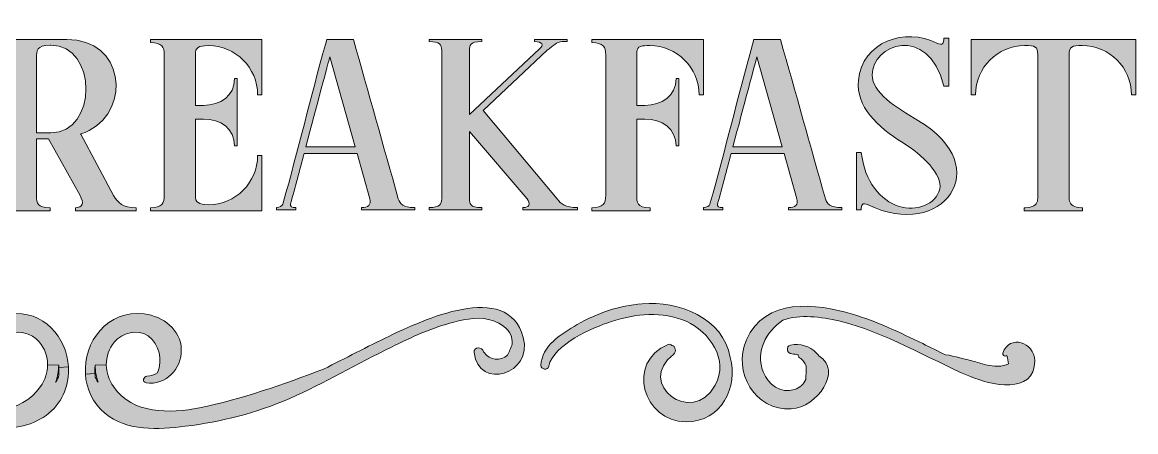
# Model space of a CAD drawing. Header units: inches. Extents: x 64 to 1016, y -813 to -268.
# Drawn here: x 518.8 to 1015.6, y -813.2 to -630.6 of the extents above; entities that cross this region are included whole.
import ezdxf

# ---------------------------------------------------------------- set-up
doc = ezdxf.new("R2010")
doc.units = ezdxf.units.IN
doc.header["$MEASUREMENT"] = 0
doc.layers.add('Layer 1', color=7, linetype='Continuous')

# ---------------------------------------------------------------- blocks, each defined once
blk = doc.blocks.new('block 4')
at = {"layer": 'Layer 1', "true_color": 0x0c283d}
h = blk.add_hatch(color=158, dxfattribs=at)
h.dxf.hatch_style = 2
edge = h.paths.add_edge_path()
edge.add_spline(control_points=[(897.98, -654.1), (898.1, -661.99), (908.11, -668.29), (918.67, -674.56), (953.6, -695.3), (929.14, -728.15), (896.21, -712.06), (893.42, -710.7), (893.12, -712.06), (893.12, -714.3), (893.12, -714.3), (890.95, -714.3), (890.95, -714.3), (890.95, -714.3), (890.95, -688.72), (890.95, -688.72), (890.95, -688.72), (893.12, -688.72), (893.12, -688.72), (894.55, -701.65), (901.73, -710.18), (909.96, -712.69), (917.65, -715.04), (926.39, -712.03), (928.16, -704.9), (929.68, -698.77), (920.08, -689.46), (911.77, -684.34), (900.28, -677.25), (890.72, -668.32), (891.83, -656.57), (893.46, -639.25), (912.8, -632.82), (926.86, -639.88), (929.64, -641.28), (929.94, -639.89), (929.94, -637.65), (929.94, -637.65), (932.12, -637.65), (932.12, -637.65), (932.12, -637.65), (932.12, -659.17), (932.12, -659.17), (932.12, -659.17), (929.94, -659.17), (929.94, -659.17), (922.79, -630.64), (897.76, -640.92), (897.98, -654.1)], knot_values=[0, 0, 0, 0, 1, 1, 1, 2, 2, 2, 3, 3, 3, 4, 4, 4, 5, 5, 5, 6, 6, 6, 7, 7, 7, 8, 8, 8, 9, 9, 9, 10, 10, 10, 11, 11, 11, 12, 12, 12, 13, 13, 13, 14, 14, 14, 15, 15, 15, 16, 16, 16, 16], degree=3, periodic=1)
h = blk.add_hatch(color=158, dxfattribs=at)
h.dxf.hatch_style = 2
edge = h.paths.add_edge_path()
edge.add_spline(control_points=[(511.35, -707.9), (511.35, -707.9), (511.35, -645.08), (511.35, -645.08), (511.35, -641.73), (510.32, -639.65), (505.22, -639.65), (505.22, -639.65), (505.22, -638.27), (505.22, -638.27), (505.22, -638.27), (538.62, -638.27), (538.62, -638.27), (564.2, -638.27), (567.54, -668.8), (548.64, -678.89), (547.55, -679.47), (546.17, -680.02), (544.66, -680.5), (544.66, -680.5), (544.87, -680.5), (544.87, -680.5), (544.87, -680.5), (559.49, -707.9), (559.49, -707.9), (561.58, -711.14), (563.47, -713.33), (569.55, -713.33), (569.55, -713.33), (569.55, -714.71), (569.55, -714.71), (569.55, -714.71), (542.51, -714.71), (542.51, -714.71), (542.51, -714.71), (542.51, -713.33), (542.51, -713.33), (545.94, -713.33), (546.36, -710.98), (544.59, -707.9), (544.59, -707.9), (530.58, -682.56), (530.58, -682.56), (530.58, -682.56), (525.2, -682.56), (525.2, -682.56), (525.2, -682.56), (525.2, -702.62), (525.2, -702.62), (525.2, -702.62), (525.2, -708.31), (525.2, -708.31), (525.21, -711.03), (525.4, -713.34), (531.2, -713.34), (531.2, -713.34), (531.2, -714.71), (531.2, -714.71), (531.2, -714.71), (505.22, -714.71), (505.22, -714.71), (505.22, -714.71), (505.22, -713.34), (505.22, -713.34), (510.32, -713.34), (511.35, -711.25), (511.35, -707.9)], knot_values=[0, 0, 0, 0, 1, 1, 1, 2, 2, 2, 3, 3, 3, 4, 4, 4, 5, 5, 5, 6, 6, 6, 7, 7, 7, 8, 8, 8, 9, 9, 9, 10, 10, 10, 11, 11, 11, 12, 12, 12, 13, 13, 13, 14, 14, 14, 15, 15, 15, 16, 16, 16, 17, 17, 17, 18, 18, 18, 19, 19, 19, 20, 20, 20, 21, 21, 21, 22, 22, 22, 22], degree=3, periodic=1)
edge = h.paths.add_edge_path()
edge.add_spline(control_points=[(531.54, -679.92), (552.42, -679.92), (552.43, -640.86), (531.54, -640.86), (531.54, -640.86), (531.2, -640.86), (531.2, -640.86), (525.12, -640.86), (525.2, -643.4), (525.2, -646.29), (525.2, -646.29), (525.2, -679.92), (525.2, -679.92), (525.2, -679.92), (531.54, -679.92), (531.54, -679.92)], knot_values=[0, 0, 0, 0, 1, 1, 1, 2, 2, 2, 3, 3, 3, 4, 4, 4, 5, 5, 5, 5], degree=3, periodic=1)
h = blk.add_hatch(color=158, dxfattribs=at)
h.dxf.hatch_style = 2
edge = h.paths.add_edge_path()
edge.add_spline(control_points=[(625.7, -638.28), (625.7, -638.28), (625.7, -663.01), (625.7, -663.01), (625.7, -663.01), (623.8, -663.01), (623.8, -663.01), (623.8, -663.01), (623.8, -662.95), (623.8, -662.95), (623.8, -650.89), (613.93, -641.02), (601.87, -641.02), (597.27, -641.02), (596.02, -641.97), (596.02, -645.08), (596.02, -645.08), (596.02, -667.67), (596.02, -667.67), (596.02, -667.67), (599.59, -667.67), (599.59, -667.67), (607.26, -667.67), (613.54, -663.42), (613.54, -655.74), (613.54, -655.74), (613.54, -655.71), (613.54, -655.71), (613.54, -655.71), (614.75, -655.71), (614.75, -655.71), (614.75, -655.71), (614.75, -685.73), (614.75, -685.73), (614.75, -685.73), (613.54, -685.73), (613.54, -685.73), (613.54, -685.73), (613.54, -685.7), (613.54, -685.7), (613.54, -678.02), (607.26, -673.77), (599.59, -673.77), (599.59, -673.77), (596.02, -673.77), (596.02, -673.77), (596.02, -673.77), (596.02, -707.9), (596.02, -707.9), (596.02, -710.84), (597.27, -711.96), (601.87, -711.96), (613.93, -711.96), (623.8, -702.09), (623.8, -690.03), (623.8, -690.03), (623.8, -689.98), (623.8, -689.98), (623.8, -689.98), (625.7, -689.98), (625.7, -689.98), (625.7, -689.98), (625.7, -714.71), (625.7, -714.71), (625.7, -714.71), (576.04, -714.71), (576.04, -714.71), (576.04, -714.71), (576.04, -713.33), (576.04, -713.33), (581.14, -713.33), (582.17, -711.25), (582.17, -707.9), (582.17, -707.9), (582.17, -645.08), (582.17, -645.08), (582.17, -641.73), (581.14, -639.65), (576.04, -639.65), (576.04, -639.65), (576.04, -638.27), (576.04, -638.27), (576.04, -638.27), (625.7, -638.28), (625.7, -638.28)], knot_values=[0, 0, 0, 0, 1, 1, 1, 2, 2, 2, 3, 3, 3, 4, 4, 4, 5, 5, 5, 6, 6, 6, 7, 7, 7, 8, 8, 8, 9, 9, 9, 10, 10, 10, 11, 11, 11, 12, 12, 12, 13, 13, 13, 14, 14, 14, 15, 15, 15, 16, 16, 16, 17, 17, 17, 18, 18, 18, 19, 19, 19, 20, 20, 20, 21, 21, 21, 22, 22, 22, 23, 23, 23, 24, 24, 24, 25, 25, 25, 26, 26, 26, 27, 27, 27, 28, 28, 28, 28], degree=3, periodic=1)
h = blk.add_hatch(color=158, dxfattribs=at)
h.dxf.hatch_style = 2
edge = h.paths.add_edge_path()
edge.add_spline(control_points=[(673.87, -709.37), (673.87, -709.37), (668.19, -689.19), (668.19, -689.19), (668.19, -689.19), (644.52, -689.19), (644.52, -689.19), (642.54, -696.65), (640.58, -704.09), (638.5, -711.53), (638.06, -712.83), (639.14, -713.23), (640.83, -713.23), (640.83, -713.23), (640.83, -714.2), (640.83, -714.2), (640.83, -714.2), (632.2, -714.2), (632.2, -714.2), (632.2, -714.2), (632.2, -713.23), (632.2, -713.23), (632.2, -713.23), (632.32, -713.23), (632.32, -713.23), (632.32, -713.23), (632.41, -713.22), (632.41, -713.22), (632.41, -713.22), (632.42, -713.22), (632.42, -713.22), (633.63, -713.17), (634.72, -712.65), (635.05, -711.78), (635.05, -711.78), (635.23, -711.14), (635.23, -711.14), (635.23, -711.14), (635.23, -711.13), (635.23, -711.13), (635.23, -711.13), (635.23, -711.11), (635.23, -711.11), (635.23, -711.11), (635.24, -711.11), (635.24, -711.11), (641.79, -687.65), (647.53, -664.04), (654.03, -640.57), (654.03, -640.57), (654.66, -638.26), (654.66, -638.26), (652.5, -638.26), (664.57, -638.27), (666.55, -638.27), (673.22, -661.97), (679.9, -685.67), (686.58, -709.37), (687.54, -711.76), (688.36, -713.23), (693.95, -713.23), (693.95, -713.23), (693.95, -714.2), (693.95, -714.2), (693.95, -714.2), (670.1, -714.2), (670.1, -714.2), (670.1, -714.2), (670.1, -713.23), (670.1, -713.23), (673.25, -713.23), (674.5, -711.97), (673.87, -709.37)], knot_values=[0, 0, 0, 0, 1, 1, 1, 2, 2, 2, 3, 3, 3, 4, 4, 4, 5, 5, 5, 6, 6, 6, 7, 7, 7, 8, 8, 8, 9, 9, 9, 10, 10, 10, 11, 11, 11, 12, 12, 12, 13, 13, 13, 14, 14, 14, 15, 15, 15, 16, 16, 16, 17, 17, 17, 18, 18, 18, 19, 19, 19, 20, 20, 20, 21, 21, 21, 22, 22, 22, 23, 23, 23, 24, 24, 24, 24], degree=3, periodic=1)
edge = h.paths.add_edge_path()
edge.add_spline(control_points=[(667.35, -686.23), (667.35, -686.23), (656.02, -646.02), (656.02, -646.02), (655.26, -648.75), (650.14, -668), (645.31, -686.23), (645.31, -686.23), (667.35, -686.23), (667.35, -686.23)], knot_values=[0, 0, 0, 0, 1, 1, 1, 2, 2, 2, 3, 3, 3, 3], degree=3, periodic=1)
h = blk.add_hatch(color=158, dxfattribs=at)
h.dxf.hatch_style = 2
edge = h.paths.add_edge_path()
edge.add_spline(control_points=[(705.92, -643.11), (705.92, -640.73), (704.99, -639.25), (700.4, -639.25), (700.4, -639.25), (700.4, -638.27), (700.4, -638.27), (700.4, -638.27), (723.79, -638.27), (723.79, -638.27), (723.79, -638.27), (723.79, -639.25), (723.79, -639.25), (718.31, -639.25), (718.39, -641.05), (718.39, -643.11), (718.39, -643.11), (718.39, -671.78), (718.39, -671.78), (718.39, -671.78), (749.59, -642.51), (749.59, -642.51), (751.54, -640.98), (751.04, -639.25), (747.35, -639.25), (747.35, -639.25), (747.35, -638.27), (747.35, -638.27), (747.35, -638.27), (761.87, -638.27), (761.87, -638.27), (761.87, -638.27), (761.87, -639.25), (761.87, -639.25), (761.67, -639.25), (759.88, -639.25), (759.69, -639.26), (757.22, -639.36), (755.49, -641.2), (753.02, -643.11), (753.02, -643.11), (724.46, -670.03), (724.46, -670.03), (724.46, -670.03), (757.42, -709.37), (757.42, -709.37), (759.3, -711.67), (761, -713.23), (766.47, -713.23), (766.47, -713.23), (766.47, -714.2), (766.47, -714.2), (766.47, -714.2), (742.13, -714.2), (742.13, -714.2), (742.13, -714.2), (742.13, -713.23), (742.13, -713.23), (745.22, -713.23), (745.6, -711.55), (744, -709.37), (744, -709.37), (718.39, -679.3), (718.39, -679.3), (718.39, -679.3), (718.39, -709.37), (718.39, -709.37), (718.39, -711.43), (718.31, -713.23), (723.79, -713.23), (723.79, -713.23), (723.79, -714.21), (723.79, -714.21), (723.79, -714.21), (700.4, -714.21), (700.4, -714.21), (700.4, -714.21), (700.4, -713.23), (700.4, -713.23), (704.99, -713.23), (705.92, -711.75), (705.92, -709.37), (705.92, -709.37), (705.92, -643.11), (705.92, -643.11)], knot_values=[0, 0, 0, 0, 1, 1, 1, 2, 2, 2, 3, 3, 3, 4, 4, 4, 5, 5, 5, 6, 6, 6, 7, 7, 7, 8, 8, 8, 9, 9, 9, 10, 10, 10, 11, 11, 11, 12, 12, 12, 13, 13, 13, 14, 14, 14, 15, 15, 15, 16, 16, 16, 17, 17, 17, 18, 18, 18, 19, 19, 19, 20, 20, 20, 21, 21, 21, 22, 22, 22, 23, 23, 23, 24, 24, 24, 25, 25, 25, 26, 26, 26, 27, 27, 27, 28, 28, 28, 28], degree=3, periodic=1)
h = blk.add_hatch(color=158, dxfattribs=at)
h.dxf.hatch_style = 2
edge = h.paths.add_edge_path()
edge.add_spline(control_points=[(779.1, -645.08), (779.1, -641.74), (778.06, -639.65), (772.97, -639.65), (772.97, -639.65), (772.97, -638.27), (772.97, -638.27), (772.97, -638.27), (779.1, -638.27), (779.1, -638.27), (779.1, -638.27), (822.66, -638.27), (822.66, -638.27), (822.66, -638.27), (822.66, -663.01), (822.66, -663.01), (822.66, -663.01), (820.76, -663.01), (820.76, -663.01), (820.76, -663.01), (820.76, -662.95), (820.76, -662.95), (820.76, -650.89), (810.89, -641.02), (798.82, -641.02), (795.4, -641.02), (792.96, -641.17), (792.96, -643.86), (792.96, -643.86), (792.96, -667.67), (792.96, -667.67), (792.96, -667.67), (796.55, -667.67), (796.55, -667.67), (804.22, -667.67), (810.5, -663.42), (810.5, -655.75), (810.5, -655.75), (810.5, -655.71), (810.5, -655.71), (810.5, -655.71), (811.71, -655.71), (811.71, -655.71), (811.71, -655.71), (811.71, -685.73), (811.71, -685.73), (811.71, -685.73), (810.5, -685.73), (810.5, -685.73), (810.5, -685.73), (810.5, -685.7), (810.5, -685.7), (810.5, -678.02), (804.22, -673.77), (796.55, -673.77), (796.55, -673.77), (792.96, -673.77), (792.96, -673.77), (792.96, -688.54), (792.94, -693.13), (792.94, -707.9), (792.94, -710.8), (792.86, -713.34), (798.95, -713.34), (798.95, -713.34), (798.95, -714.71), (798.95, -714.71), (798.95, -714.71), (772.96, -714.71), (772.96, -714.71), (772.96, -714.71), (772.96, -713.34), (772.96, -713.34), (778.06, -713.34), (779.1, -711.25), (779.1, -707.9), (779.1, -676.82), (779.1, -676.17), (779.1, -645.08)], knot_values=[0, 0, 0, 0, 1, 1, 1, 2, 2, 2, 3, 3, 3, 4, 4, 4, 5, 5, 5, 6, 6, 6, 7, 7, 7, 8, 8, 8, 9, 9, 9, 10, 10, 10, 11, 11, 11, 12, 12, 12, 13, 13, 13, 14, 14, 14, 15, 15, 15, 16, 16, 16, 17, 17, 17, 18, 18, 18, 19, 19, 19, 20, 20, 20, 21, 21, 21, 22, 22, 22, 23, 23, 23, 24, 24, 24, 25, 25, 25, 26, 26, 26, 26], degree=3, periodic=1)
h = blk.add_hatch(color=158, dxfattribs=at)
h.dxf.hatch_style = 2
edge = h.paths.add_edge_path()
edge.add_spline(control_points=[(864.41, -709.37), (864.41, -709.37), (858.73, -689.19), (858.73, -689.19), (858.73, -689.19), (835.06, -689.19), (835.06, -689.19), (833.08, -696.65), (831.12, -704.09), (829.04, -711.53), (828.61, -712.83), (829.69, -713.23), (831.37, -713.23), (831.37, -713.23), (831.37, -714.2), (831.37, -714.2), (831.37, -714.2), (822.74, -714.2), (822.74, -714.2), (822.74, -714.2), (822.74, -713.23), (822.74, -713.23), (822.74, -713.23), (822.87, -713.23), (822.87, -713.23), (822.87, -713.23), (822.96, -713.22), (822.96, -713.22), (822.96, -713.22), (822.96, -713.22), (822.96, -713.22), (824.17, -713.17), (825.26, -712.65), (825.59, -711.78), (825.59, -711.78), (825.77, -711.14), (825.77, -711.14), (825.77, -711.14), (825.77, -711.13), (825.77, -711.13), (825.77, -711.13), (825.77, -711.11), (825.77, -711.11), (825.77, -711.11), (825.78, -711.11), (825.78, -711.11), (832.33, -687.65), (838.07, -664.04), (844.57, -640.57), (844.57, -640.57), (845.21, -638.26), (845.21, -638.26), (843.04, -638.26), (855.11, -638.27), (857.09, -638.27), (863.77, -661.97), (870.44, -685.67), (877.12, -709.37), (878.09, -711.76), (878.91, -713.23), (884.49, -713.23), (884.49, -713.23), (884.49, -714.2), (884.49, -714.2), (884.49, -714.2), (860.65, -714.2), (860.65, -714.2), (860.65, -714.2), (860.65, -713.23), (860.65, -713.23), (863.8, -713.23), (865.05, -711.97), (864.41, -709.37)], knot_values=[0, 0, 0, 0, 1, 1, 1, 2, 2, 2, 3, 3, 3, 4, 4, 4, 5, 5, 5, 6, 6, 6, 7, 7, 7, 8, 8, 8, 9, 9, 9, 10, 10, 10, 11, 11, 11, 12, 12, 12, 13, 13, 13, 14, 14, 14, 15, 15, 15, 16, 16, 16, 17, 17, 17, 18, 18, 18, 19, 19, 19, 20, 20, 20, 21, 21, 21, 22, 22, 22, 23, 23, 23, 24, 24, 24, 24], degree=3, periodic=1)
edge = h.paths.add_edge_path()
edge.add_spline(control_points=[(857.9, -686.23), (857.9, -686.23), (846.57, -646.02), (846.57, -646.02), (845.8, -648.75), (840.69, -668), (835.85, -686.23), (835.85, -686.23), (857.9, -686.23), (857.9, -686.23)], knot_values=[0, 0, 0, 0, 1, 1, 1, 2, 2, 2, 3, 3, 3, 3], degree=3, periodic=1)
h = blk.add_hatch(color=158, dxfattribs=at)
h.dxf.hatch_style = 2
edge = h.paths.add_edge_path()
edge.add_spline(control_points=[(1015.57, -638.27), (1015.57, -638.27), (1015.57, -663.01), (1015.57, -663.01), (1015.57, -663.01), (1013.67, -663.01), (1013.67, -663.01), (1013.67, -663.01), (1013.67, -662.95), (1013.67, -662.95), (1013.67, -650.89), (1003.8, -641.02), (991.74, -641.02), (987.14, -641.02), (985.87, -641.4), (985.87, -645.08), (985.87, -645.08), (985.87, -707.9), (985.87, -707.9), (985.87, -708.78), (985.86, -709.63), (986.02, -710.38), (986.58, -712.16), (988.04, -713.24), (991.38, -713.33), (991.38, -713.33), (991.39, -713.33), (991.39, -713.33), (991.39, -713.33), (991.59, -713.33), (991.59, -713.33), (991.59, -713.33), (991.6, -713.33), (991.6, -713.33), (991.6, -713.33), (991.88, -713.33), (991.88, -713.33), (991.88, -713.33), (991.88, -714.71), (991.88, -714.71), (991.88, -714.71), (965.87, -714.71), (965.87, -714.71), (965.87, -714.71), (965.87, -713.33), (965.87, -713.33), (965.87, -713.33), (966.15, -713.33), (966.15, -713.33), (966.15, -713.33), (966.35, -713.33), (966.35, -713.33), (966.35, -713.33), (966.36, -713.33), (966.36, -713.33), (969.71, -713.24), (971.16, -712.16), (971.72, -710.38), (971.88, -709.63), (971.87, -708.78), (971.87, -707.9), (971.87, -707.9), (971.87, -645.08), (971.87, -645.08), (971.87, -641.4), (970.61, -641.02), (966.01, -641.02), (953.94, -641.02), (944.08, -650.89), (944.08, -662.95), (944.08, -662.95), (944.08, -663.01), (944.08, -663.01), (944.08, -663.01), (942.17, -663.01), (942.17, -663.01), (942.17, -663.01), (942.17, -638.27), (942.17, -638.27), (942.17, -638.27), (1015.57, -638.27), (1015.57, -638.27)], knot_values=[0, 0, 0, 0, 1, 1, 1, 2, 2, 2, 3, 3, 3, 4, 4, 4, 5, 5, 5, 6, 6, 6, 7, 7, 7, 8, 8, 8, 9, 9, 9, 10, 10, 10, 11, 11, 11, 12, 12, 12, 13, 13, 13, 14, 14, 14, 15, 15, 15, 16, 16, 16, 17, 17, 17, 18, 18, 18, 19, 19, 19, 20, 20, 20, 21, 21, 21, 22, 22, 22, 23, 23, 23, 24, 24, 24, 25, 25, 25, 26, 26, 26, 27, 27, 27, 27], degree=3, periodic=1)
at = {"layer": 'Layer 1', "lineweight": 0}
for points, knots in [([(897.98, -654.1), (898.1, -661.99), (908.11, -668.29), (918.67, -674.56), (953.6, -695.3), (929.14, -728.15), (896.21, -712.06), (893.42, -710.7), (893.12, -712.06), (893.12, -714.3), (893.12, -714.3), (890.95, -714.3), (890.95, -714.3), (890.95, -714.3), (890.95, -688.72), (890.95, -688.72), (890.95, -688.72), (893.12, -688.72), (893.12, -688.72), (894.55, -701.65), (901.73, -710.18), (909.96, -712.69), (917.65, -715.04), (926.39, -712.03), (928.16, -704.9), (929.68, -698.77), (920.08, -689.46), (911.77, -684.34), (900.28, -677.25), (890.72, -668.32), (891.83, -656.57), (893.46, -639.25), (912.8, -632.82), (926.86, -639.88), (929.64, -641.28), (929.94, -639.89), (929.94, -637.65), (929.94, -637.65), (932.12, -637.65), (932.12, -637.65), (932.12, -637.65), (932.12, -659.17), (932.12, -659.17), (932.12, -659.17), (929.94, -659.17), (929.94, -659.17), (922.79, -630.64), (897.76, -640.92), (897.98, -654.1)], [0, 0, 0, 0, 1, 1, 1, 2, 2, 2, 3, 3, 3, 4, 4, 4, 5, 5, 5, 6, 6, 6, 7, 7, 7, 8, 8, 8, 9, 9, 9, 10, 10, 10, 11, 11, 11, 12, 12, 12, 13, 13, 13, 14, 14, 14, 15, 15, 15, 16, 16, 16, 16]), ([(511.35, -707.9), (511.35, -707.9), (511.35, -645.08), (511.35, -645.08), (511.35, -641.73), (510.32, -639.65), (505.22, -639.65), (505.22, -639.65), (505.22, -638.27), (505.22, -638.27), (505.22, -638.27), (538.62, -638.27), (538.62, -638.27), (564.2, -638.27), (567.54, -668.8), (548.64, -678.89), (547.55, -679.47), (546.17, -680.02), (544.66, -680.5), (544.66, -680.5), (544.87, -680.5), (544.87, -680.5), (544.87, -680.5), (559.49, -707.9), (559.49, -707.9), (561.58, -711.14), (563.47, -713.33), (569.55, -713.33), (569.55, -713.33), (569.55, -714.71), (569.55, -714.71), (569.55, -714.71), (542.51, -714.71), (542.51, -714.71), (542.51, -714.71), (542.51, -713.33), (542.51, -713.33), (545.94, -713.33), (546.36, -710.98), (544.59, -707.9), (544.59, -707.9), (530.58, -682.56), (530.58, -682.56), (530.58, -682.56), (525.2, -682.56), (525.2, -682.56), (525.2, -682.56), (525.2, -702.62), (525.2, -702.62), (525.2, -702.62), (525.2, -708.31), (525.2, -708.31), (525.21, -711.03), (525.4, -713.34), (531.2, -713.34), (531.2, -713.34), (531.2, -714.71), (531.2, -714.71), (531.2, -714.71), (505.22, -714.71), (505.22, -714.71), (505.22, -714.71), (505.22, -713.34), (505.22, -713.34), (510.32, -713.34), (511.35, -711.25), (511.35, -707.9)], [0, 0, 0, 0, 1, 1, 1, 2, 2, 2, 3, 3, 3, 4, 4, 4, 5, 5, 5, 6, 6, 6, 7, 7, 7, 8, 8, 8, 9, 9, 9, 10, 10, 10, 11, 11, 11, 12, 12, 12, 13, 13, 13, 14, 14, 14, 15, 15, 15, 16, 16, 16, 17, 17, 17, 18, 18, 18, 19, 19, 19, 20, 20, 20, 21, 21, 21, 22, 22, 22, 22]), ([(625.7, -638.28), (625.7, -638.28), (625.7, -663.01), (625.7, -663.01), (625.7, -663.01), (623.8, -663.01), (623.8, -663.01), (623.8, -663.01), (623.8, -662.95), (623.8, -662.95), (623.8, -650.89), (613.93, -641.02), (601.87, -641.02), (597.27, -641.02), (596.02, -641.97), (596.02, -645.08), (596.02, -645.08), (596.02, -667.67), (596.02, -667.67), (596.02, -667.67), (599.59, -667.67), (599.59, -667.67), (607.26, -667.67), (613.54, -663.42), (613.54, -655.74), (613.54, -655.74), (613.54, -655.71), (613.54, -655.71), (613.54, -655.71), (614.75, -655.71), (614.75, -655.71), (614.75, -655.71), (614.75, -685.73), (614.75, -685.73), (614.75, -685.73), (613.54, -685.73), (613.54, -685.73), (613.54, -685.73), (613.54, -685.7), (613.54, -685.7), (613.54, -678.02), (607.26, -673.77), (599.59, -673.77), (599.59, -673.77), (596.02, -673.77), (596.02, -673.77), (596.02, -673.77), (596.02, -707.9), (596.02, -707.9), (596.02, -710.84), (597.27, -711.96), (601.87, -711.96), (613.93, -711.96), (623.8, -702.09), (623.8, -690.03), (623.8, -690.03), (623.8, -689.98), (623.8, -689.98), (623.8, -689.98), (625.7, -689.98), (625.7, -689.98), (625.7, -689.98), (625.7, -714.71), (625.7, -714.71), (625.7, -714.71), (576.04, -714.71), (576.04, -714.71), (576.04, -714.71), (576.04, -713.33), (576.04, -713.33), (581.14, -713.33), (582.17, -711.25), (582.17, -707.9), (582.17, -707.9), (582.17, -645.08), (582.17, -645.08), (582.17, -641.73), (581.14, -639.65), (576.04, -639.65), (576.04, -639.65), (576.04, -638.27), (576.04, -638.27), (576.04, -638.27), (625.7, -638.28), (625.7, -638.28)], [0, 0, 0, 0, 1, 1, 1, 2, 2, 2, 3, 3, 3, 4, 4, 4, 5, 5, 5, 6, 6, 6, 7, 7, 7, 8, 8, 8, 9, 9, 9, 10, 10, 10, 11, 11, 11, 12, 12, 12, 13, 13, 13, 14, 14, 14, 15, 15, 15, 16, 16, 16, 17, 17, 17, 18, 18, 18, 19, 19, 19, 20, 20, 20, 21, 21, 21, 22, 22, 22, 23, 23, 23, 24, 24, 24, 25, 25, 25, 26, 26, 26, 27, 27, 27, 28, 28, 28, 28]), ([(673.87, -709.37), (673.87, -709.37), (668.19, -689.19), (668.19, -689.19), (668.19, -689.19), (644.52, -689.19), (644.52, -689.19), (642.54, -696.65), (640.58, -704.09), (638.5, -711.53), (638.06, -712.83), (639.14, -713.23), (640.83, -713.23), (640.83, -713.23), (640.83, -714.2), (640.83, -714.2), (640.83, -714.2), (632.2, -714.2), (632.2, -714.2), (632.2, -714.2), (632.2, -713.23), (632.2, -713.23), (632.2, -713.23), (632.32, -713.23), (632.32, -713.23), (632.32, -713.23), (632.41, -713.22), (632.41, -713.22), (632.41, -713.22), (632.42, -713.22), (632.42, -713.22), (633.63, -713.17), (634.72, -712.65), (635.05, -711.78), (635.05, -711.78), (635.23, -711.14), (635.23, -711.14), (635.23, -711.14), (635.23, -711.13), (635.23, -711.13), (635.23, -711.13), (635.23, -711.11), (635.23, -711.11), (635.23, -711.11), (635.24, -711.11), (635.24, -711.11), (641.79, -687.65), (647.53, -664.04), (654.03, -640.57), (654.03, -640.57), (654.66, -638.26), (654.66, -638.26), (652.5, -638.26), (664.57, -638.27), (666.55, -638.27), (673.22, -661.97), (679.9, -685.67), (686.58, -709.37), (687.54, -711.76), (688.36, -713.23), (693.95, -713.23), (693.95, -713.23), (693.95, -714.2), (693.95, -714.2), (693.95, -714.2), (670.1, -714.2), (670.1, -714.2), (670.1, -714.2), (670.1, -713.23), (670.1, -713.23), (673.25, -713.23), (674.5, -711.97), (673.87, -709.37)], [0, 0, 0, 0, 1, 1, 1, 2, 2, 2, 3, 3, 3, 4, 4, 4, 5, 5, 5, 6, 6, 6, 7, 7, 7, 8, 8, 8, 9, 9, 9, 10, 10, 10, 11, 11, 11, 12, 12, 12, 13, 13, 13, 14, 14, 14, 15, 15, 15, 16, 16, 16, 17, 17, 17, 18, 18, 18, 19, 19, 19, 20, 20, 20, 21, 21, 21, 22, 22, 22, 23, 23, 23, 24, 24, 24, 24]), ([(705.92, -643.11), (705.92, -640.73), (704.99, -639.25), (700.4, -639.25), (700.4, -639.25), (700.4, -638.27), (700.4, -638.27), (700.4, -638.27), (723.79, -638.27), (723.79, -638.27), (723.79, -638.27), (723.79, -639.25), (723.79, -639.25), (718.31, -639.25), (718.39, -641.05), (718.39, -643.11), (718.39, -643.11), (718.39, -671.78), (718.39, -671.78), (718.39, -671.78), (749.59, -642.51), (749.59, -642.51), (751.54, -640.98), (751.04, -639.25), (747.35, -639.25), (747.35, -639.25), (747.35, -638.27), (747.35, -638.27), (747.35, -638.27), (761.87, -638.27), (761.87, -638.27), (761.87, -638.27), (761.87, -639.25), (761.87, -639.25), (761.67, -639.25), (759.88, -639.25), (759.69, -639.26), (757.22, -639.36), (755.49, -641.2), (753.02, -643.11), (753.02, -643.11), (724.46, -670.03), (724.46, -670.03), (724.46, -670.03), (757.42, -709.37), (757.42, -709.37), (759.3, -711.67), (761, -713.23), (766.47, -713.23), (766.47, -713.23), (766.47, -714.2), (766.47, -714.2), (766.47, -714.2), (742.13, -714.2), (742.13, -714.2), (742.13, -714.2), (742.13, -713.23), (742.13, -713.23), (745.22, -713.23), (745.6, -711.55), (744, -709.37), (744, -709.37), (718.39, -679.3), (718.39, -679.3), (718.39, -679.3), (718.39, -709.37), (718.39, -709.37), (718.39, -711.43), (718.31, -713.23), (723.79, -713.23), (723.79, -713.23), (723.79, -714.21), (723.79, -714.21), (723.79, -714.21), (700.4, -714.21), (700.4, -714.21), (700.4, -714.21), (700.4, -713.23), (700.4, -713.23), (704.99, -713.23), (705.92, -711.75), (705.92, -709.37), (705.92, -709.37), (705.92, -643.11), (705.92, -643.11)], [0, 0, 0, 0, 1, 1, 1, 2, 2, 2, 3, 3, 3, 4, 4, 4, 5, 5, 5, 6, 6, 6, 7, 7, 7, 8, 8, 8, 9, 9, 9, 10, 10, 10, 11, 11, 11, 12, 12, 12, 13, 13, 13, 14, 14, 14, 15, 15, 15, 16, 16, 16, 17, 17, 17, 18, 18, 18, 19, 19, 19, 20, 20, 20, 21, 21, 21, 22, 22, 22, 23, 23, 23, 24, 24, 24, 25, 25, 25, 26, 26, 26, 27, 27, 27, 28, 28, 28, 28]), ([(779.1, -645.08), (779.1, -641.74), (778.06, -639.65), (772.97, -639.65), (772.97, -639.65), (772.97, -638.27), (772.97, -638.27), (772.97, -638.27), (779.1, -638.27), (779.1, -638.27), (779.1, -638.27), (822.66, -638.27), (822.66, -638.27), (822.66, -638.27), (822.66, -663.01), (822.66, -663.01), (822.66, -663.01), (820.76, -663.01), (820.76, -663.01), (820.76, -663.01), (820.76, -662.95), (820.76, -662.95), (820.76, -650.89), (810.89, -641.02), (798.82, -641.02), (795.4, -641.02), (792.96, -641.17), (792.96, -643.86), (792.96, -643.86), (792.96, -667.67), (792.96, -667.67), (792.96, -667.67), (796.55, -667.67), (796.55, -667.67), (804.22, -667.67), (810.5, -663.42), (810.5, -655.75), (810.5, -655.75), (810.5, -655.71), (810.5, -655.71), (810.5, -655.71), (811.71, -655.71), (811.71, -655.71), (811.71, -655.71), (811.71, -685.73), (811.71, -685.73), (811.71, -685.73), (810.5, -685.73), (810.5, -685.73), (810.5, -685.73), (810.5, -685.7), (810.5, -685.7), (810.5, -678.02), (804.22, -673.77), (796.55, -673.77), (796.55, -673.77), (792.96, -673.77), (792.96, -673.77), (792.96, -688.54), (792.94, -693.13), (792.94, -707.9), (792.94, -710.8), (792.86, -713.34), (798.95, -713.34), (798.95, -713.34), (798.95, -714.71), (798.95, -714.71), (798.95, -714.71), (772.96, -714.71), (772.96, -714.71), (772.96, -714.71), (772.96, -713.34), (772.96, -713.34), (778.06, -713.34), (779.1, -711.25), (779.1, -707.9), (779.1, -676.82), (779.1, -676.17), (779.1, -645.08)], [0, 0, 0, 0, 1, 1, 1, 2, 2, 2, 3, 3, 3, 4, 4, 4, 5, 5, 5, 6, 6, 6, 7, 7, 7, 8, 8, 8, 9, 9, 9, 10, 10, 10, 11, 11, 11, 12, 12, 12, 13, 13, 13, 14, 14, 14, 15, 15, 15, 16, 16, 16, 17, 17, 17, 18, 18, 18, 19, 19, 19, 20, 20, 20, 21, 21, 21, 22, 22, 22, 23, 23, 23, 24, 24, 24, 25, 25, 25, 26, 26, 26, 26]), ([(864.41, -709.37), (864.41, -709.37), (858.73, -689.19), (858.73, -689.19), (858.73, -689.19), (835.06, -689.19), (835.06, -689.19), (833.08, -696.65), (831.12, -704.09), (829.04, -711.53), (828.61, -712.83), (829.69, -713.23), (831.37, -713.23), (831.37, -713.23), (831.37, -714.2), (831.37, -714.2), (831.37, -714.2), (822.74, -714.2), (822.74, -714.2), (822.74, -714.2), (822.74, -713.23), (822.74, -713.23), (822.74, -713.23), (822.87, -713.23), (822.87, -713.23), (822.87, -713.23), (822.96, -713.22), (822.96, -713.22), (822.96, -713.22), (822.96, -713.22), (822.96, -713.22), (824.17, -713.17), (825.26, -712.65), (825.59, -711.78), (825.59, -711.78), (825.77, -711.14), (825.77, -711.14), (825.77, -711.14), (825.77, -711.13), (825.77, -711.13), (825.77, -711.13), (825.77, -711.11), (825.77, -711.11), (825.77, -711.11), (825.78, -711.11), (825.78, -711.11), (832.33, -687.65), (838.07, -664.04), (844.57, -640.57), (844.57, -640.57), (845.21, -638.26), (845.21, -638.26), (843.04, -638.26), (855.11, -638.27), (857.09, -638.27), (863.77, -661.97), (870.44, -685.67), (877.12, -709.37), (878.09, -711.76), (878.91, -713.23), (884.49, -713.23), (884.49, -713.23), (884.49, -714.2), (884.49, -714.2), (884.49, -714.2), (860.65, -714.2), (860.65, -714.2), (860.65, -714.2), (860.65, -713.23), (860.65, -713.23), (863.8, -713.23), (865.05, -711.97), (864.41, -709.37)], [0, 0, 0, 0, 1, 1, 1, 2, 2, 2, 3, 3, 3, 4, 4, 4, 5, 5, 5, 6, 6, 6, 7, 7, 7, 8, 8, 8, 9, 9, 9, 10, 10, 10, 11, 11, 11, 12, 12, 12, 13, 13, 13, 14, 14, 14, 15, 15, 15, 16, 16, 16, 17, 17, 17, 18, 18, 18, 19, 19, 19, 20, 20, 20, 21, 21, 21, 22, 22, 22, 23, 23, 23, 24, 24, 24, 24]), ([(1015.57, -638.27), (1015.57, -638.27), (1015.57, -663.01), (1015.57, -663.01), (1015.57, -663.01), (1013.67, -663.01), (1013.67, -663.01), (1013.67, -663.01), (1013.67, -662.95), (1013.67, -662.95), (1013.67, -650.89), (1003.8, -641.02), (991.74, -641.02), (987.14, -641.02), (985.87, -641.4), (985.87, -645.08), (985.87, -645.08), (985.87, -707.9), (985.87, -707.9), (985.87, -708.78), (985.86, -709.63), (986.02, -710.38), (986.58, -712.16), (988.04, -713.24), (991.38, -713.33), (991.38, -713.33), (991.39, -713.33), (991.39, -713.33), (991.39, -713.33), (991.59, -713.33), (991.59, -713.33), (991.59, -713.33), (991.6, -713.33), (991.6, -713.33), (991.6, -713.33), (991.88, -713.33), (991.88, -713.33), (991.88, -713.33), (991.88, -714.71), (991.88, -714.71), (991.88, -714.71), (965.87, -714.71), (965.87, -714.71), (965.87, -714.71), (965.87, -713.33), (965.87, -713.33), (965.87, -713.33), (966.15, -713.33), (966.15, -713.33), (966.15, -713.33), (966.35, -713.33), (966.35, -713.33), (966.35, -713.33), (966.36, -713.33), (966.36, -713.33), (969.71, -713.24), (971.16, -712.16), (971.72, -710.38), (971.88, -709.63), (971.87, -708.78), (971.87, -707.9), (971.87, -707.9), (971.87, -645.08), (971.87, -645.08), (971.87, -641.4), (970.61, -641.02), (966.01, -641.02), (953.94, -641.02), (944.08, -650.89), (944.08, -662.95), (944.08, -662.95), (944.08, -663.01), (944.08, -663.01), (944.08, -663.01), (942.17, -663.01), (942.17, -663.01), (942.17, -663.01), (942.17, -638.27), (942.17, -638.27), (942.17, -638.27), (1015.57, -638.27), (1015.57, -638.27)], [0, 0, 0, 0, 1, 1, 1, 2, 2, 2, 3, 3, 3, 4, 4, 4, 5, 5, 5, 6, 6, 6, 7, 7, 7, 8, 8, 8, 9, 9, 9, 10, 10, 10, 11, 11, 11, 12, 12, 12, 13, 13, 13, 14, 14, 14, 15, 15, 15, 16, 16, 16, 17, 17, 17, 18, 18, 18, 19, 19, 19, 20, 20, 20, 21, 21, 21, 22, 22, 22, 23, 23, 23, 24, 24, 24, 25, 25, 25, 26, 26, 26, 27, 27, 27, 27]), ([(531.54, -679.92), (552.42, -679.92), (552.43, -640.86), (531.54, -640.86), (531.54, -640.86), (531.2, -640.86), (531.2, -640.86), (525.12, -640.86), (525.2, -643.4), (525.2, -646.29), (525.2, -646.29), (525.2, -679.92), (525.2, -679.92), (525.2, -679.92), (531.54, -679.92), (531.54, -679.92)], [0, 0, 0, 0, 1, 1, 1, 2, 2, 2, 3, 3, 3, 4, 4, 4, 5, 5, 5, 5]), ([(667.35, -686.23), (667.35, -686.23), (656.02, -646.02), (656.02, -646.02), (655.26, -648.75), (650.14, -668), (645.31, -686.23), (645.31, -686.23), (667.35, -686.23), (667.35, -686.23)], [0, 0, 0, 0, 1, 1, 1, 2, 2, 2, 3, 3, 3, 3]), ([(857.9, -686.23), (857.9, -686.23), (846.57, -646.02), (846.57, -646.02), (845.8, -648.75), (840.69, -668), (835.85, -686.23), (835.85, -686.23), (857.9, -686.23), (857.9, -686.23)], [0, 0, 0, 0, 1, 1, 1, 2, 2, 2, 3, 3, 3, 3])]:
    blk.add_open_spline(points, degree=3, knots=knots, dxfattribs=at)
blk = doc.blocks.new('block 6')
at = {"layer": 'Layer 1', "true_color": 0x0c283d}
h = blk.add_hatch(color=158, dxfattribs=at)
h.dxf.hatch_style = 2
edge = h.paths.add_edge_path()
edge.add_spline(control_points=[(352.64, -787.08), (346.83, -785.37), (341.78, -779.4), (344.01, -771.1), (350.95, -745.29), (389.76, -763.8), (403.76, -770.52), (413.73, -775.33), (423.39, -780.42), (433.09, -785.23), (451.21, -792.07), (469.52, -798.71), (488.51, -802.48), (501.72, -805.1), (518.28, -805.46), (526.89, -793.04), (528.96, -790.06), (530.04, -786.69), (530.08, -783.3), (530.08, -783.3), (535.05, -783.53), (535.05, -783.53), (535.05, -786.14), (534.6, -788.74), (533.69, -791.14), (533.69, -791.14), (533.99, -790.79), (533.99, -790.79), (534.32, -790.14), (534.66, -789.47), (534.97, -788.8), (535.13, -787.48), (535.21, -786.08), (535.15, -784.58), (535.15, -784.58), (539.41, -784.3), (539.41, -784.3), (539.82, -791.78), (537.18, -799.48), (530.72, -804.88), (523.87, -810.58), (515.1, -811.92), (506.39, -811.71), (502.47, -811.61), (498.54, -811.21), (494.82, -810.74), (478.67, -808.71), (463.2, -804.85), (448.23, -798.32), (432.7, -791.54), (418.09, -782.83), (402.85, -775.41), (393.94, -771.06), (384.7, -766.76), (375.06, -764.29), (369.32, -762.84), (363.05, -761.63), (357.29, -763.78), (353.84, -764.93), (351.26, -767), (349.53, -769.95), (349.13, -771.25), (348.9, -772.63), (348.94, -773.95), (349.63, -775.95), (350.33, -777.62), (351.04, -778.98), (354.22, -782.08), (359.09, -781.21), (361.51, -777.84), (361.59, -777.76), (361.67, -777.7), (361.75, -777.62), (362.3, -775.14), (366.32, -775.18), (365.99, -777.84), (364.92, -786.29), (358.4, -788.76), (352.64, -787.08)], knot_values=[0, 0, 0, 0, 1, 1, 1, 2, 2, 2, 3, 3, 3, 4, 4, 4, 5, 5, 5, 6, 6, 6, 7, 7, 7, 8, 8, 8, 9, 9, 9, 10, 10, 10, 11, 11, 11, 12, 12, 12, 13, 13, 13, 14, 14, 14, 15, 15, 15, 16, 16, 16, 17, 17, 17, 18, 18, 18, 19, 19, 19, 20, 20, 20, 21, 21, 21, 22, 22, 22, 23, 23, 23, 24, 24, 24, 25, 25, 25, 26, 26, 26, 26], degree=3, periodic=1)
h = blk.add_hatch(color=158, dxfattribs=at)
h.dxf.hatch_style = 2
edge = h.paths.add_edge_path()
edge.add_spline(control_points=[(546.98, -787.54), (546.98, -787.54), (551.24, -787.28), (551.24, -787.28), (551.28, -787.79), (551.32, -788.31), (551.39, -788.8), (551.69, -789.47), (552.05, -790.14), (552.38, -790.79), (552.38, -790.79), (552.68, -791.14), (552.68, -791.14), (551.77, -788.74), (551.32, -786.14), (551.32, -783.53), (551.32, -783.53), (556.28, -783.3), (556.28, -783.3), (556.32, -786.67), (557.43, -790.06), (559.48, -793.04), (568.09, -805.46), (584.63, -805.1), (597.86, -802.48), (616.84, -798.71), (635.16, -792.07), (653.27, -785.23), (662.97, -780.42), (672.63, -775.33), (682.61, -770.52), (696.61, -763.8), (735.4, -745.29), (742.34, -771.1), (746.78, -787.6), (722.53, -794.87), (720.38, -777.84), (720.03, -775.18), (724.05, -775.14), (724.62, -777.62), (724.7, -777.7), (724.78, -777.76), (724.86, -777.84), (727.28, -781.21), (732.15, -782.08), (735.32, -778.98), (736.03, -777.62), (736.72, -775.95), (737.41, -773.95), (737.47, -772.63), (737.24, -771.25), (736.82, -769.95), (735.11, -767), (732.52, -764.93), (729.05, -763.78), (723.32, -761.63), (717.05, -762.84), (711.31, -764.29), (701.67, -766.76), (692.41, -771.06), (683.52, -775.41), (668.28, -782.83), (653.67, -791.54), (638.13, -798.32), (623.17, -804.85), (607.7, -808.71), (591.53, -810.74), (579.59, -812.24), (565.57, -813.16), (555.65, -804.88), (550.11, -800.25), (547.37, -793.94), (546.98, -787.54)], knot_values=[0, 0, 0, 0, 1, 1, 1, 2, 2, 2, 3, 3, 3, 4, 4, 4, 5, 5, 5, 6, 6, 6, 7, 7, 7, 8, 8, 8, 9, 9, 9, 10, 10, 10, 11, 11, 11, 12, 12, 12, 13, 13, 13, 14, 14, 14, 15, 15, 15, 16, 16, 16, 17, 17, 17, 18, 18, 18, 19, 19, 19, 20, 20, 20, 21, 21, 21, 22, 22, 22, 23, 23, 23, 24, 24, 24, 24], degree=3, periodic=1)
h = blk.add_hatch(color=158, dxfattribs=at)
h.dxf.hatch_style = 2
edge = h.paths.add_edge_path()
edge.add_spline(control_points=[(753.66, -784.01), (753.22, -785.96), (750.17, -785.49), (750.21, -783.53), (750.4, -774.98), (759.61, -769.38), (766.33, -765.44), (775.2, -760.25), (785.16, -757), (795.39, -756.13), (811.54, -754.75), (831.64, -762.34), (834.62, -780.03), (838.43, -792.94), (830.82, -808.89), (814.99, -808.75), (795.59, -808.59), (788.04, -781.98), (806.98, -774.29), (807.67, -774.01), (808.24, -774.25), (808.66, -774.68), (810.33, -774.88), (810.77, -777.56), (809.31, -778.67), (792.39, -791.62), (817.55, -811.19), (827.94, -792.37), (834.19, -781.03), (825.41, -768.59), (814.93, -763.94), (804.52, -759.35), (792.28, -760.59), (781.69, -764.02), (773.19, -766.78), (755.85, -774.17), (753.66, -784.01)], knot_values=[0, 0, 0, 0, 1, 1, 1, 2, 2, 2, 3, 3, 3, 4, 4, 4, 5, 5, 5, 6, 6, 6, 7, 7, 7, 8, 8, 8, 9, 9, 9, 10, 10, 10, 11, 11, 11, 12, 12, 12, 12], degree=3, periodic=1)
h = blk.add_hatch(color=158, dxfattribs=at)
h.dxf.hatch_style = 2
edge = h.paths.add_edge_path()
edge.add_spline(control_points=[(861.9, -803.01), (845.72, -803.96), (835.59, -786.51), (841.86, -772.26), (850.19, -753.33), (872.83, -755.84), (889.15, -760.75), (900.05, -764.02), (910.38, -768.91), (920.57, -773.91), (923.94, -775.57), (927.29, -777.23), (930.67, -778.86), (934.98, -779.43), (939.22, -780.81), (943.44, -781.88), (945.45, -782.39), (947.44, -783.06), (949.47, -783.52), (951.72, -784.01), (956.29, -784.4), (958.8, -782.92), (958.66, -781.82), (958.46, -780.58), (958.09, -779.14), (957.42, -779.99), (955.96, -779.06), (956.29, -778.09), (959.19, -769.68), (970.49, -773.19), (970.49, -781.52), (970.51, -797.14), (950.32, -792.17), (941.86, -788.6), (922.31, -780.34), (903.95, -768.75), (883.14, -763.8), (875.21, -761.91), (865.79, -760.77), (858.14, -763.41), (850.71, -768.83), (845.66, -777.17), (849.39, -786.53), (851.55, -791.97), (857.23, -796.35), (863.3, -794.4), (865.73, -793.61), (867.46, -791.91), (868.37, -789.9), (868.45, -787.91), (868.53, -785.94), (868.59, -783.97), (868.07, -782.55), (867.11, -781.23), (865.63, -780.2), (865.12, -779.85), (864.96, -779.38), (864.98, -778.92), (864.05, -778.69), (863.09, -778.57), (862.1, -778.51), (859.91, -778.39), (859.26, -775.06), (861.55, -774.55), (865.81, -773.6), (870.11, -775.02), (873.14, -778.11), (873.5, -778.47), (873.87, -778.92), (874.25, -779.41), (884.93, -785.82), (873.42, -802.34), (861.9, -803.01)], knot_values=[0, 0, 0, 0, 1, 1, 1, 2, 2, 2, 3, 3, 3, 4, 4, 4, 5, 5, 5, 6, 6, 6, 7, 7, 7, 8, 8, 8, 9, 9, 9, 10, 10, 10, 11, 11, 11, 12, 12, 12, 13, 13, 13, 14, 14, 14, 15, 15, 15, 16, 16, 16, 17, 17, 17, 18, 18, 18, 19, 19, 19, 20, 20, 20, 21, 21, 21, 22, 22, 22, 23, 23, 23, 24, 24, 24, 24], degree=3, periodic=1)
h = blk.add_hatch(color=158, dxfattribs=at)
h.dxf.hatch_style = 2
edge = h.paths.add_edge_path()
edge.add_spline(control_points=[(512.34, -791.34), (503.67, -792.76), (496.45, -785.21), (496.61, -776.52), (496.75, -767.65), (504.91, -761.67), (513.13, -760.67), (528.53, -758.79), (538.66, -771.19), (539.41, -784.3), (539.41, -784.3), (535.15, -784.58), (535.15, -784.58), (535.13, -784.24), (535.09, -783.89), (535.05, -783.53), (535.05, -783.53), (530.08, -783.3), (530.08, -783.3), (530.1, -779.69), (528.92, -776.12), (526.4, -773.09), (523.18, -769.24), (515.97, -767.09), (511.45, -770.46), (506.09, -774.49), (504.97, -780.93), (507.18, -786.91), (508.58, -787.69), (510.19, -788.23), (511.95, -788.38), (513.5, -788.52), (514.16, -791.05), (512.34, -791.34)], knot_values=[0, 0, 0, 0, 1, 1, 1, 2, 2, 2, 3, 3, 3, 4, 4, 4, 5, 5, 5, 6, 6, 6, 7, 7, 7, 8, 8, 8, 9, 9, 9, 10, 10, 10, 11, 11, 11, 11], degree=3, periodic=1)
h = blk.add_hatch(color=158, dxfattribs=at)
h.dxf.hatch_style = 2
edge = h.paths.add_edge_path()
edge.add_spline(control_points=[(546.98, -787.54), (546.07, -773.34), (556.58, -758.64), (573.24, -760.67), (581.46, -761.67), (589.62, -767.65), (589.76, -776.52), (589.92, -785.21), (582.7, -792.76), (574.03, -791.34), (572.21, -791.05), (572.86, -788.52), (574.42, -788.38), (576.17, -788.23), (577.79, -787.69), (579.19, -786.91), (581.4, -780.93), (580.28, -774.49), (574.91, -770.46), (570.4, -767.09), (563.18, -769.24), (559.95, -773.09), (557.43, -776.12), (556.24, -779.71), (556.28, -783.3), (556.28, -783.3), (551.32, -783.53), (551.32, -783.53), (551.28, -783.89), (551.24, -784.24), (551.22, -784.58), (551.18, -785.53), (551.2, -786.41), (551.24, -787.28), (551.24, -787.28), (546.98, -787.54), (546.98, -787.54)], knot_values=[0, 0, 0, 0, 1, 1, 1, 2, 2, 2, 3, 3, 3, 4, 4, 4, 5, 5, 5, 6, 6, 6, 7, 7, 7, 8, 8, 8, 9, 9, 9, 10, 10, 10, 11, 11, 11, 12, 12, 12, 12], degree=3, periodic=1)
at = {"layer": 'Layer 1', "lineweight": 0}
for points, knots in [([(352.64, -787.08), (346.83, -785.37), (341.78, -779.4), (344.01, -771.1), (350.95, -745.29), (389.76, -763.8), (403.76, -770.52), (413.73, -775.33), (423.39, -780.42), (433.09, -785.23), (451.21, -792.07), (469.52, -798.71), (488.51, -802.48), (501.72, -805.1), (518.28, -805.46), (526.89, -793.04), (528.96, -790.06), (530.04, -786.69), (530.08, -783.3), (530.08, -783.3), (535.05, -783.53), (535.05, -783.53), (535.05, -786.14), (534.6, -788.74), (533.69, -791.14), (533.69, -791.14), (533.99, -790.79), (533.99, -790.79), (534.32, -790.14), (534.66, -789.47), (534.97, -788.8), (535.13, -787.48), (535.21, -786.08), (535.15, -784.58), (535.15, -784.58), (539.41, -784.3), (539.41, -784.3), (539.82, -791.78), (537.18, -799.48), (530.72, -804.88), (523.87, -810.58), (515.1, -811.92), (506.39, -811.71), (502.47, -811.61), (498.54, -811.21), (494.82, -810.74), (478.67, -808.71), (463.2, -804.85), (448.23, -798.32), (432.7, -791.54), (418.09, -782.83), (402.85, -775.41), (393.94, -771.06), (384.7, -766.76), (375.06, -764.29), (369.32, -762.84), (363.05, -761.63), (357.29, -763.78), (353.84, -764.93), (351.26, -767), (349.53, -769.95), (349.13, -771.25), (348.9, -772.63), (348.94, -773.95), (349.63, -775.95), (350.33, -777.62), (351.04, -778.98), (354.22, -782.08), (359.09, -781.21), (361.51, -777.84), (361.59, -777.76), (361.67, -777.7), (361.75, -777.62), (362.3, -775.14), (366.32, -775.18), (365.99, -777.84), (364.92, -786.29), (358.4, -788.76), (352.64, -787.08)], [0, 0, 0, 0, 1, 1, 1, 2, 2, 2, 3, 3, 3, 4, 4, 4, 5, 5, 5, 6, 6, 6, 7, 7, 7, 8, 8, 8, 9, 9, 9, 10, 10, 10, 11, 11, 11, 12, 12, 12, 13, 13, 13, 14, 14, 14, 15, 15, 15, 16, 16, 16, 17, 17, 17, 18, 18, 18, 19, 19, 19, 20, 20, 20, 21, 21, 21, 22, 22, 22, 23, 23, 23, 24, 24, 24, 25, 25, 25, 26, 26, 26, 26]), ([(546.98, -787.54), (546.98, -787.54), (551.24, -787.28), (551.24, -787.28), (551.28, -787.79), (551.32, -788.31), (551.39, -788.8), (551.69, -789.47), (552.05, -790.14), (552.38, -790.79), (552.38, -790.79), (552.68, -791.14), (552.68, -791.14), (551.77, -788.74), (551.32, -786.14), (551.32, -783.53), (551.32, -783.53), (556.28, -783.3), (556.28, -783.3), (556.32, -786.67), (557.43, -790.06), (559.48, -793.04), (568.09, -805.46), (584.63, -805.1), (597.86, -802.48), (616.84, -798.71), (635.16, -792.07), (653.27, -785.23), (662.97, -780.42), (672.63, -775.33), (682.61, -770.52), (696.61, -763.8), (735.4, -745.29), (742.34, -771.1), (746.78, -787.6), (722.53, -794.87), (720.38, -777.84), (720.03, -775.18), (724.05, -775.14), (724.62, -777.62), (724.7, -777.7), (724.78, -777.76), (724.86, -777.84), (727.28, -781.21), (732.15, -782.08), (735.32, -778.98), (736.03, -777.62), (736.72, -775.95), (737.41, -773.95), (737.47, -772.63), (737.24, -771.25), (736.82, -769.95), (735.11, -767), (732.52, -764.93), (729.05, -763.78), (723.32, -761.63), (717.05, -762.84), (711.31, -764.29), (701.67, -766.76), (692.41, -771.06), (683.52, -775.41), (668.28, -782.83), (653.67, -791.54), (638.13, -798.32), (623.17, -804.85), (607.7, -808.71), (591.53, -810.74), (579.59, -812.24), (565.57, -813.16), (555.65, -804.88), (550.11, -800.25), (547.37, -793.94), (546.98, -787.54)], [0, 0, 0, 0, 1, 1, 1, 2, 2, 2, 3, 3, 3, 4, 4, 4, 5, 5, 5, 6, 6, 6, 7, 7, 7, 8, 8, 8, 9, 9, 9, 10, 10, 10, 11, 11, 11, 12, 12, 12, 13, 13, 13, 14, 14, 14, 15, 15, 15, 16, 16, 16, 17, 17, 17, 18, 18, 18, 19, 19, 19, 20, 20, 20, 21, 21, 21, 22, 22, 22, 23, 23, 23, 24, 24, 24, 24]), ([(753.66, -784.01), (753.22, -785.96), (750.17, -785.49), (750.21, -783.53), (750.4, -774.98), (759.61, -769.38), (766.33, -765.44), (775.2, -760.25), (785.16, -757), (795.39, -756.13), (811.54, -754.75), (831.64, -762.34), (834.62, -780.03), (838.43, -792.94), (830.82, -808.89), (814.99, -808.75), (795.59, -808.59), (788.04, -781.98), (806.98, -774.29), (807.67, -774.01), (808.24, -774.25), (808.66, -774.68), (810.33, -774.88), (810.77, -777.56), (809.31, -778.67), (792.39, -791.62), (817.55, -811.19), (827.94, -792.37), (834.19, -781.03), (825.41, -768.59), (814.93, -763.94), (804.52, -759.35), (792.28, -760.59), (781.69, -764.02), (773.19, -766.78), (755.85, -774.17), (753.66, -784.01)], [0, 0, 0, 0, 1, 1, 1, 2, 2, 2, 3, 3, 3, 4, 4, 4, 5, 5, 5, 6, 6, 6, 7, 7, 7, 8, 8, 8, 9, 9, 9, 10, 10, 10, 11, 11, 11, 12, 12, 12, 12]), ([(861.9, -803.01), (845.72, -803.96), (835.59, -786.51), (841.86, -772.26), (850.19, -753.33), (872.83, -755.84), (889.15, -760.75), (900.05, -764.02), (910.38, -768.91), (920.57, -773.91), (923.94, -775.57), (927.29, -777.23), (930.67, -778.86), (934.98, -779.43), (939.22, -780.81), (943.44, -781.88), (945.45, -782.39), (947.44, -783.06), (949.47, -783.52), (951.72, -784.01), (956.29, -784.4), (958.8, -782.92), (958.66, -781.82), (958.46, -780.58), (958.09, -779.14), (957.42, -779.99), (955.96, -779.06), (956.29, -778.09), (959.19, -769.68), (970.49, -773.19), (970.49, -781.52), (970.51, -797.14), (950.32, -792.17), (941.86, -788.6), (922.31, -780.34), (903.95, -768.75), (883.14, -763.8), (875.21, -761.91), (865.79, -760.77), (858.14, -763.41), (850.71, -768.83), (845.66, -777.17), (849.39, -786.53), (851.55, -791.97), (857.23, -796.35), (863.3, -794.4), (865.73, -793.61), (867.46, -791.91), (868.37, -789.9), (868.45, -787.91), (868.53, -785.94), (868.59, -783.97), (868.07, -782.55), (867.11, -781.23), (865.63, -780.2), (865.12, -779.85), (864.96, -779.38), (864.98, -778.92), (864.05, -778.69), (863.09, -778.57), (862.1, -778.51), (859.91, -778.39), (859.26, -775.06), (861.55, -774.55), (865.81, -773.6), (870.11, -775.02), (873.14, -778.11), (873.5, -778.47), (873.87, -778.92), (874.25, -779.41), (884.93, -785.82), (873.42, -802.34), (861.9, -803.01)], [0, 0, 0, 0, 1, 1, 1, 2, 2, 2, 3, 3, 3, 4, 4, 4, 5, 5, 5, 6, 6, 6, 7, 7, 7, 8, 8, 8, 9, 9, 9, 10, 10, 10, 11, 11, 11, 12, 12, 12, 13, 13, 13, 14, 14, 14, 15, 15, 15, 16, 16, 16, 17, 17, 17, 18, 18, 18, 19, 19, 19, 20, 20, 20, 21, 21, 21, 22, 22, 22, 23, 23, 23, 24, 24, 24, 24]), ([(512.34, -791.34), (503.67, -792.76), (496.45, -785.21), (496.61, -776.52), (496.75, -767.65), (504.91, -761.67), (513.13, -760.67), (528.53, -758.79), (538.66, -771.19), (539.41, -784.3), (539.41, -784.3), (535.15, -784.58), (535.15, -784.58), (535.13, -784.24), (535.09, -783.89), (535.05, -783.53), (535.05, -783.53), (530.08, -783.3), (530.08, -783.3), (530.1, -779.69), (528.92, -776.12), (526.4, -773.09), (523.18, -769.24), (515.97, -767.09), (511.45, -770.46), (506.09, -774.49), (504.97, -780.93), (507.18, -786.91), (508.58, -787.69), (510.19, -788.23), (511.95, -788.38), (513.5, -788.52), (514.16, -791.05), (512.34, -791.34)], [0, 0, 0, 0, 1, 1, 1, 2, 2, 2, 3, 3, 3, 4, 4, 4, 5, 5, 5, 6, 6, 6, 7, 7, 7, 8, 8, 8, 9, 9, 9, 10, 10, 10, 11, 11, 11, 11]), ([(546.98, -787.54), (546.07, -773.34), (556.58, -758.64), (573.24, -760.67), (581.46, -761.67), (589.62, -767.65), (589.76, -776.52), (589.92, -785.21), (582.7, -792.76), (574.03, -791.34), (572.21, -791.05), (572.86, -788.52), (574.42, -788.38), (576.17, -788.23), (577.79, -787.69), (579.19, -786.91), (581.4, -780.93), (580.28, -774.49), (574.91, -770.46), (570.4, -767.09), (563.18, -769.24), (559.95, -773.09), (557.43, -776.12), (556.24, -779.71), (556.28, -783.3), (556.28, -783.3), (551.32, -783.53), (551.32, -783.53), (551.28, -783.89), (551.24, -784.24), (551.22, -784.58), (551.18, -785.53), (551.2, -786.41), (551.24, -787.28), (551.24, -787.28), (546.98, -787.54), (546.98, -787.54)], [0, 0, 0, 0, 1, 1, 1, 2, 2, 2, 3, 3, 3, 4, 4, 4, 5, 5, 5, 6, 6, 6, 7, 7, 7, 8, 8, 8, 9, 9, 9, 10, 10, 10, 11, 11, 11, 12, 12, 12, 12])]:
    blk.add_open_spline(points, degree=3, knots=knots, dxfattribs=at)
blk = doc.blocks.new('block 2')
at = {"layer": 'Layer 1'}
for name in ['block 4', 'block 6']:
    blk.add_blockref(name, (0, 0), dxfattribs=at)

msp = doc.modelspace()

# ---------------------------------------------------------------- block references
at = {"layer": 'Layer 1'}
msp.add_blockref('block 2', (0, 0), dxfattribs=at)

doc.saveas('drawing.dxf')
